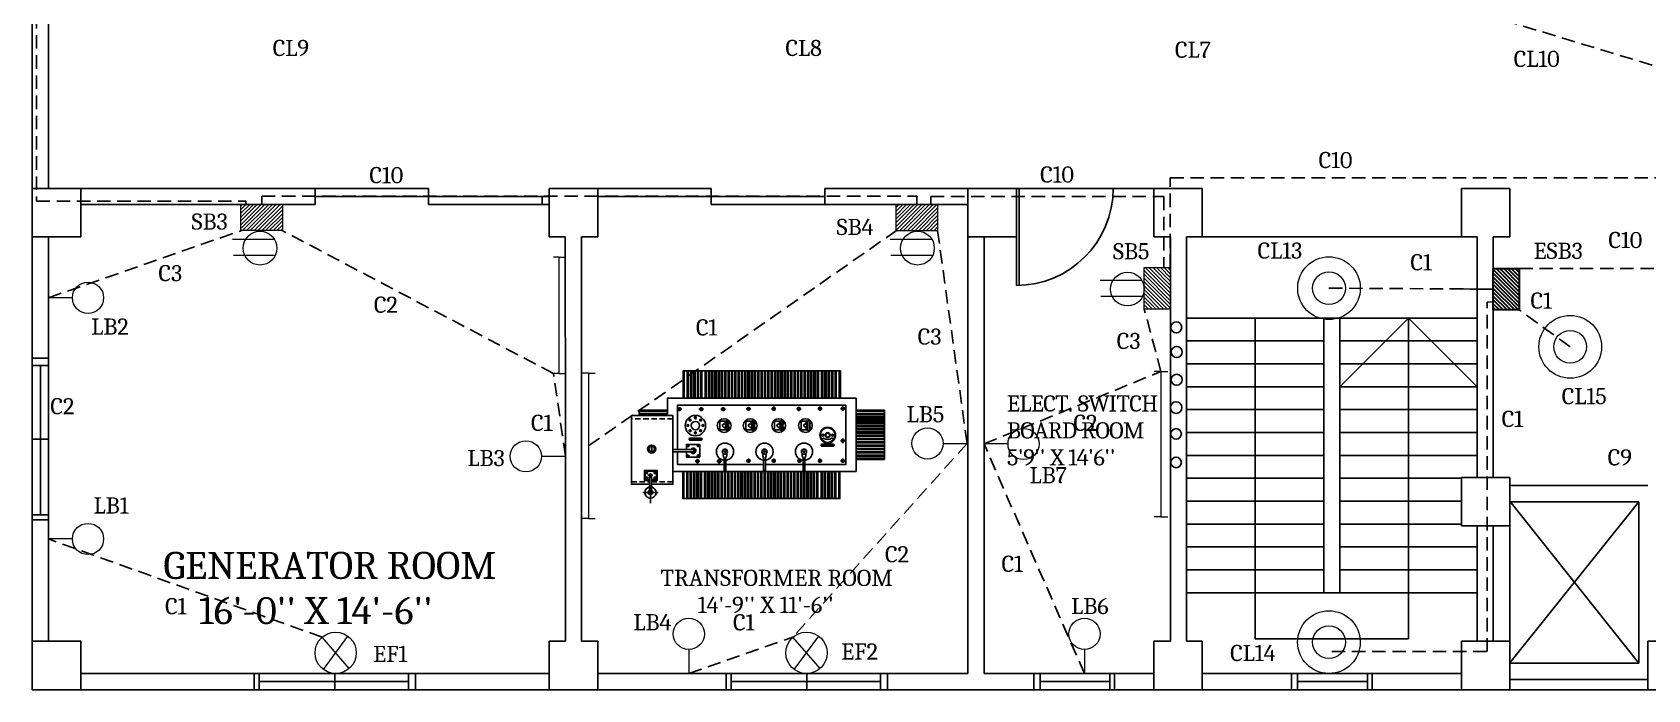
# Model space of a CAD drawing. Header units: inches. Extents: x -9560 to 22259, y -8480 to 5816.
# Drawn here: x 3056 to 3657, y 1207 to 1451 of the extents above; entities that cross this region are included whole.
import ezdxf

# ---------------------------------------------------------------- set-up
doc = ezdxf.new("R2010")
doc.units = ezdxf.units.IN
doc.header["$LTSCALE"] = 2
for name, pattern in [('CENTERX2', [101.6, 63.5, -12.7, 12.7, -12.7]), ('DASHEDX2', [1.5, 1, -0.5]), ('HIDDEN', [0.375, 0.25, -0.125])]:
    doc.linetypes.add(name, pattern=pattern)
for name, color, linetype in [('Aesthetic', 4, 'Continuous'), ('Door', 132, 'Continuous'), ('FloorPlan', 2, 'Continuous'), ('Sliding Door', 6, 'Continuous'), ('Text', 1, 'Continuous'), ('Window', 90, 'Continuous')]:
    doc.layers.add(name, color=color, linetype=linetype)
for name, color, linetype, lineweight in [('Conduit', 102, 'HIDDEN', 30), ('Emergency', 20, 'HIDDEN', 30), ('Emergency Lines', 30, 'HIDDEN', 0), ('FF', 160, 'Continuous', 0), ('SBD', 2, 'Continuous', 0)]:
    doc.layers.add(name, color=color, linetype=linetype, lineweight=lineweight)
doc.styles.get("Standard").update_dxf_attribs({"font": 'Cambria Math.ttf', "height": 10})

# ---------------------------------------------------------------- blocks, each defined once
blk = doc.blocks.new('lintel_light')
blk.add_line((26.7, 0), (0, 0))
blk.add_circle((44.1, 0), 17.4)
blk = doc.blocks.new('hatch1')
h = blk.add_hatch()
h.set_pattern_fill('ANSI31', color=256, scale=20, style=0)
h.set_pattern_definition([(45, (-48.1155, 69.177), (-1.767767, 1.767767), [])])
h.paths.add_polyline_path([(38.5, 0), (38.5, 24.2), (0, 24.2), (0, 0)])
blk.add_lwpolyline([(0, 24.2), (38.5, 24.2), (38.5, 0), (0, 0)], close=True)
blk = doc.blocks.new('tube_light')
at = {"layer": 'FF'}
for p, q in [((0, 3), (0, 6)), ((0, 3), (64.25, 3)), ((0, 3), (0, 0)), ((64.25, 3), (64.25, 6)), ((64.25, 3), (64.25, 0))]:
    blk.add_line(p, q, dxfattribs=at)
blk = doc.blocks.new('ceiling_light')
at = {"layer": 'FF'}
for radius in [15.52, 8.12]:
    blk.add_circle((0, 8.12), radius, dxfattribs=at)
blk = doc.blocks.new('exhaust')
for p, q in [((0, 0), (25.4, 34.3)), ((26.7, 1), (-1.3, 33.3))]:
    blk.add_line(p, q)
blk.add_circle((12.7, 17.1), 21.3)
blk = doc.blocks.new('switchboardsocket')
for p, q in [((-43.9, 16.7), (-0.8, 16.7)), ((-43.2, 0), (0, 0))]:
    blk.add_line(p, q)
blk.add_circle((-28.3, 9), 17.4)

msp = doc.modelspace()

# ---------------------------------------------------------------- linework, layer by layer
at = {"layer": 'Aesthetic'}
for p, q in [((3298.6, 1325.7), (3298.6, 1315.58)), ((3299.74, 1325.7), (3299.74, 1315.58)), ((3300.15, 1325.7), (3300.15, 1315.58)), ((3301, 1325.7), (3301, 1315.58)), ((3301.41, 1325.7), (3301.41, 1315.58)), ((3302.25, 1325.7), (3302.25, 1315.58)), ((3302.66, 1325.7), (3302.66, 1315.58)), ((3303.51, 1325.7), (3303.51, 1315.58)), ((3303.92, 1325.7), (3303.92, 1315.58)), ((3304.74, 1325.7), (3304.74, 1315.58)), ((3305.14, 1325.7), (3305.14, 1315.58)), ((3306.37, 1325.7), (3306.37, 1315.58)), ((3306.78, 1325.7), (3306.78, 1315.58)), ((3307.6, 1325.7), (3307.6, 1315.58)), ((3308.01, 1325.7), (3308.01, 1315.58)), ((3308.82, 1325.7), (3308.82, 1315.58)), ((3309.23, 1325.7), (3309.23, 1315.58)), ((3310.05, 1325.7), (3310.05, 1315.58)), ((3310.46, 1325.7), (3310.46, 1315.58)), ((3311.28, 1325.7), (3311.28, 1315.58)), ((3311.68, 1325.7), (3311.68, 1315.58)), ((3312.5, 1325.7), (3312.5, 1315.58)), ((3312.91, 1325.7), (3312.91, 1315.58)), ((3313.73, 1325.7), (3313.73, 1315.58)), ((3314.14, 1325.7), (3314.14, 1315.58)), ((3314.96, 1325.7), (3314.96, 1315.58)), ((3315.36, 1325.7), (3315.36, 1315.58)), ((3316.18, 1325.7), (3316.18, 1315.58)), ((3316.59, 1325.7), (3316.59, 1315.58)), ((3317.41, 1325.7), (3317.41, 1315.58)), ((3317.82, 1325.7), (3317.82, 1315.58)), ((3318.63, 1325.7), (3318.63, 1315.58)), ((3319.04, 1325.7), (3319.04, 1315.58)), ((3319.86, 1325.7), (3319.86, 1315.58)), ((3320.27, 1325.7), (3320.27, 1315.58)), ((3321.09, 1325.7), (3321.09, 1315.58)), ((3321.5, 1325.7), (3321.5, 1315.58)), ((3322.31, 1325.7), (3322.31, 1315.58)), ((3322.72, 1325.7), (3322.72, 1315.58)), ((3323.54, 1325.7), (3323.54, 1315.58)), ((3323.95, 1325.7), (3323.95, 1315.58)), ((3324.77, 1325.7), (3324.77, 1315.58)), ((3325.17, 1325.7), (3325.17, 1315.58)), ((3325.99, 1325.7), (3325.99, 1315.58)), ((3326.4, 1325.7), (3326.4, 1315.58)), ((3327.22, 1325.7), (3327.22, 1315.58)), ((3327.63, 1325.7), (3327.63, 1315.58)), ((3328.44, 1325.7), (3328.44, 1315.58)), ((3328.85, 1325.7), (3328.85, 1315.58)), ((3329.67, 1325.7), (3329.67, 1315.58)), ((3330.08, 1325.7), (3330.08, 1315.58)), ((3330.9, 1325.7), (3330.9, 1315.58)), ((3331.31, 1325.7), (3331.31, 1315.58)), ((3332.12, 1325.7), (3332.12, 1315.58)), ((3332.53, 1325.7), (3332.53, 1315.58)), ((3333.35, 1325.7), (3333.35, 1315.58)), ((3333.76, 1325.7), (3333.76, 1315.58)), ((3334.58, 1325.7), (3334.58, 1315.58)), ((3334.99, 1325.7), (3334.99, 1315.58)), ((3335.8, 1325.7), (3335.8, 1315.58)), ((3336.21, 1325.7), (3336.21, 1315.58)), ((3337.03, 1325.7), (3337.03, 1315.58)), ((3337.44, 1325.7), (3337.44, 1315.58)), ((3338.26, 1325.7), (3338.26, 1315.58)), ((3338.66, 1325.7), (3338.66, 1315.58)), ((3339.48, 1325.7), (3339.48, 1315.58)), ((3339.89, 1325.7), (3339.89, 1315.58)), ((3340.71, 1325.7), (3340.71, 1315.58)), ((3341.12, 1325.7), (3341.12, 1315.58)), ((3341.93, 1325.7), (3341.93, 1315.58)), ((3342.34, 1325.7), (3342.34, 1315.58)), ((3343.16, 1325.7), (3343.16, 1315.58)), ((3343.57, 1325.7), (3343.57, 1315.58)), ((3344.39, 1325.7), (3344.39, 1315.58)), ((3344.8, 1325.7), (3344.8, 1315.58)), ((3345.61, 1325.7), (3345.61, 1315.58)), ((3346.02, 1325.7), (3346.02, 1315.58)), ((3346.84, 1325.7), (3346.84, 1315.58)), ((3347.25, 1325.7), (3347.25, 1315.58)), ((3348.07, 1325.7), (3348.07, 1315.58)), ((3348.48, 1325.7), (3348.48, 1315.58)), ((3349.7, 1325.7), (3349.7, 1315.58)), ((3350.11, 1325.7), (3350.11, 1315.58)), ((3350.93, 1325.7), (3350.93, 1315.58)), ((3351.34, 1325.7), (3351.34, 1315.58)), ((3352.18, 1325.7), (3352.18, 1315.58)), ((3352.59, 1325.7), (3352.59, 1315.58)), ((3353.44, 1325.7), (3353.44, 1315.58)), ((3353.85, 1325.7), (3353.85, 1315.58)), ((3354.69, 1325.7), (3354.69, 1315.58)), ((3355.1, 1325.7), (3355.1, 1315.58)), ((3356.24, 1325.7), (3356.24, 1315.58)), ((3281.84, 1310.72), (3292.37, 1310.72)), ((3281.84, 1309.91), (3292.37, 1309.91)), ((3281.84, 1309.5), (3292.37, 1309.5)), ((3362.48, 1310.72), (3373, 1310.72)), ((3362.48, 1309.91), (3373, 1309.91)), ((3362.48, 1309.5), (3373, 1309.5)), ((3362.48, 1308.83), (3373, 1308.83)), ((3362.48, 1308.42), (3373, 1308.42)), ((3362.48, 1307.85), (3373, 1307.85)), ((3362.48, 1307.44), (3373, 1307.44)), ((3362.48, 1306.74), (3373, 1306.74)), ((3362.48, 1306.33), (3373, 1306.33)), ((3362.48, 1305.51), (3373, 1305.51)), ((3362.48, 1305.1), (3373, 1305.1)), ((3362.48, 1304.29), (3373, 1304.29)), ((3362.48, 1303.88), (3373, 1303.88)), ((3362.48, 1303.06), (3373, 1303.06)), ((3286.42, 1297.71), (3286.42, 1295.7)), ((3286.58, 1297.71), (3286.58, 1295.7)), ((3300.69, 1300.52), (3305.02, 1300.52)), ((3305.02, 1300.2), (3300.69, 1300.2)), ((3349.73, 1298.27), (3354.06, 1298.27)), ((3354.06, 1297.95), (3349.73, 1297.95)), ((3353.54, 1300.82), (3354.23, 1300.37)), ((3362.48, 1302.65), (3373, 1302.65)), ((3362.48, 1301.83), (3373, 1301.83)), ((3362.48, 1301.42), (3373, 1301.42)), ((3362.48, 1300.61), (3373, 1300.61)), ((3362.48, 1300.2), (3373, 1300.2)), ((3362.48, 1299.38), (3373, 1299.38)), ((3362.48, 1298.97), (3373, 1298.97)), ((3362.48, 1298.15), (3373, 1298.15)), ((3362.48, 1297.75), (3373, 1297.75)), ((3362.48, 1296.93), (3373, 1296.93)), ((3294.41, 1296.47), (3302.12, 1296.47)), ((3314.08, 1290.95), (3328.19, 1290.95)), ((3340.46, 1290.95), (3342.82, 1290.95)), ((3362.48, 1296.52), (3373, 1296.52)), ((3362.48, 1295.7), (3373, 1295.7)), ((3362.48, 1295.29), (3373, 1295.29)), ((3362.48, 1294.47), (3373, 1294.47)), ((3362.48, 1294.07), (3373, 1294.07)), ((3362.48, 1293.25), (3373, 1293.25)), ((3298.46, 1288.39), (3298.46, 1278.28)), ((3299.6, 1288.39), (3299.6, 1278.28)), ((3300.01, 1288.39), (3300.01, 1278.28)), ((3300.85, 1288.39), (3300.85, 1278.28)), ((3301.26, 1288.39), (3301.26, 1278.28)), ((3302.11, 1288.39), (3302.11, 1278.28)), ((3302.52, 1288.39), (3302.52, 1278.28)), ((3303.36, 1288.39), (3303.36, 1278.28)), ((3303.77, 1288.39), (3303.77, 1278.28)), ((3304.59, 1288.39), (3304.59, 1278.28)), ((3305, 1288.39), (3305, 1278.28)), ((3306.22, 1288.39), (3306.22, 1278.28)), ((3306.63, 1288.39), (3306.63, 1278.28)), ((3307.45, 1288.39), (3307.45, 1278.28)), ((3307.86, 1288.39), (3307.86, 1278.28)), ((3308.68, 1288.39), (3308.68, 1278.28)), ((3309.09, 1288.39), (3309.09, 1278.28)), ((3309.9, 1288.39), (3309.9, 1278.28)), ((3310.31, 1288.39), (3310.31, 1278.28)), ((3311.13, 1288.39), (3311.13, 1278.28)), ((3311.54, 1288.39), (3311.54, 1278.28)), ((3312.36, 1288.39), (3312.36, 1278.28)), ((3312.76, 1288.39), (3312.76, 1278.28)), ((3313.58, 1288.39), (3313.58, 1278.28)), ((3313.99, 1288.39), (3313.99, 1278.28)), ((3314.81, 1288.39), (3314.81, 1278.28)), ((3315.22, 1288.39), (3315.22, 1278.28)), ((3316.03, 1288.39), (3316.03, 1278.28)), ((3316.44, 1288.39), (3316.44, 1278.28)), ((3317.26, 1288.39), (3317.26, 1278.28)), ((3317.67, 1288.39), (3317.67, 1278.28)), ((3318.49, 1288.39), (3318.49, 1278.28)), ((3318.9, 1288.39), (3318.9, 1278.28)), ((3319.71, 1288.39), (3319.71, 1278.28)), ((3320.12, 1288.39), (3320.12, 1278.28)), ((3320.94, 1288.39), (3320.94, 1278.28)), ((3321.35, 1288.39), (3321.35, 1278.28)), ((3322.17, 1288.39), (3322.17, 1278.28)), ((3322.58, 1288.39), (3322.58, 1278.28)), ((3323.39, 1288.39), (3323.39, 1278.28)), ((3323.8, 1288.39), (3323.8, 1278.28)), ((3324.62, 1288.39), (3324.62, 1278.28)), ((3325.03, 1288.39), (3325.03, 1278.28)), ((3325.85, 1288.39), (3325.85, 1278.28)), ((3326.25, 1288.39), (3326.25, 1278.28)), ((3327.07, 1288.39), (3327.07, 1278.28)), ((3327.48, 1288.39), (3327.48, 1278.28)), ((3328.3, 1288.39), (3328.3, 1278.28)), ((3328.71, 1288.39), (3328.71, 1278.28)), ((3329.52, 1288.39), (3329.52, 1278.28)), ((3329.93, 1288.39), (3329.93, 1278.28)), ((3330.75, 1288.39), (3330.75, 1278.28)), ((3331.16, 1288.39), (3331.16, 1278.28)), ((3331.98, 1288.39), (3331.98, 1278.28)), ((3332.39, 1288.39), (3332.39, 1278.28)), ((3333.2, 1288.39), (3333.2, 1278.28)), ((3333.61, 1288.39), (3333.61, 1278.28)), ((3334.43, 1288.39), (3334.43, 1278.28)), ((3334.84, 1288.39), (3334.84, 1278.28)), ((3335.66, 1288.39), (3335.66, 1278.28)), ((3336.07, 1288.39), (3336.07, 1278.28)), ((3336.88, 1288.39), (3336.88, 1278.28)), ((3337.29, 1288.39), (3337.29, 1278.28)), ((3338.11, 1288.39), (3338.11, 1278.28)), ((3338.52, 1288.39), (3338.52, 1278.28)), ((3339.34, 1288.39), (3339.34, 1278.28)), ((3339.74, 1288.39), (3339.74, 1278.28)), ((3340.56, 1288.39), (3340.56, 1278.28)), ((3340.97, 1288.39), (3340.97, 1278.28)), ((3341.79, 1288.39), (3341.79, 1278.28)), ((3342.2, 1288.39), (3342.2, 1278.28)), ((3343.01, 1288.39), (3343.01, 1278.28)), ((3343.42, 1288.39), (3343.42, 1278.28)), ((3344.24, 1288.39), (3344.24, 1278.28)), ((3344.65, 1288.39), (3344.65, 1278.28)), ((3345.47, 1288.39), (3345.47, 1278.28)), ((3345.88, 1288.39), (3345.88, 1278.28)), ((3346.69, 1288.39), (3346.69, 1278.28)), ((3347.1, 1288.39), (3347.1, 1278.28)), ((3347.92, 1288.39), (3347.92, 1278.28)), ((3348.33, 1288.39), (3348.33, 1278.28)), ((3349.56, 1288.39), (3349.56, 1278.28)), ((3349.96, 1288.39), (3349.96, 1278.28)), ((3350.78, 1288.39), (3350.78, 1278.28)), ((3351.19, 1288.39), (3351.19, 1278.28)), ((3352.04, 1288.39), (3352.04, 1278.28)), ((3352.45, 1288.39), (3352.45, 1278.28)), ((3353.29, 1288.39), (3353.29, 1278.28)), ((3353.7, 1288.39), (3353.7, 1278.28)), ((3354.55, 1288.39), (3354.55, 1278.28)), ((3354.96, 1288.39), (3354.96, 1278.28)), ((3356.1, 1288.39), (3356.1, 1278.28))]:
    msp.add_line(p, q, dxfattribs=at)
at = {"layer": 'Aesthetic', "linetype": 'CENTERX2'}
for p, q in [((3295.98, 1311.47), (3297.69, 1311.47)), ((3296.83, 1312.31), (3296.83, 1310.72)), ((3304.11, 1311.47), (3305.82, 1311.47)), ((3304.96, 1312.26), (3304.96, 1310.72)), ((3312.21, 1311.47), (3313.91, 1311.47)), ((3313.06, 1312.26), (3313.06, 1310.72)), ((3321.63, 1311.57), (3323.34, 1311.57)), ((3322.49, 1312.31), (3322.49, 1310.89)), ((3331.01, 1311.57), (3332.72, 1311.57)), ((3331.87, 1312.51), (3331.87, 1310.89)), ((3340.4, 1311.57), (3342.1, 1311.57)), ((3341.25, 1312.38), (3341.25, 1310.81)), ((3349.95, 1311.65), (3348.25, 1311.65)), ((3349.1, 1312.51), (3349.1, 1310.84)), ((3358.42, 1311.65), (3356.72, 1311.65)), ((3357.57, 1312.51), (3357.57, 1310.84)), ((3299.45, 1305.46), (3300.52, 1305.46)), ((3299.99, 1305.98), (3299.99, 1304.95)), ((3300.27, 1307.43), (3301.33, 1307.43)), ((3300.27, 1303.49), (3301.33, 1303.49)), ((3300.81, 1307.94), (3300.81, 1306.92)), ((3300.81, 1304.01), (3300.81, 1302.98)), ((3302.23, 1308.25), (3303.3, 1308.25)), ((3302.78, 1308.76), (3302.78, 1307.73)), ((3302.78, 1303.19), (3302.78, 1302.17)), ((3304.2, 1307.43), (3305.27, 1307.43)), ((3304.2, 1303.49), (3305.27, 1303.49)), ((3304.74, 1307.94), (3304.74, 1306.92)), ((3304.74, 1304.01), (3304.74, 1302.98)), ((3305.02, 1305.46), (3306.08, 1305.46)), ((3305.56, 1305.98), (3305.56, 1304.95)), ((3299.49, 1297.9), (3300.56, 1297.9)), ((3300.03, 1298.41), (3300.03, 1297.38)), ((3302.23, 1302.68), (3303.3, 1302.68)), ((3304.34, 1297.9), (3303.27, 1297.9)), ((3303.79, 1298.41), (3303.79, 1297.38)), ((3350.69, 1301.83), (3349.63, 1301.83)), ((3350.15, 1302.34), (3350.15, 1301.31)), ((3354.34, 1301.83), (3353.28, 1301.83)), ((3353.8, 1302.34), (3353.8, 1301.31)), ((3358.42, 1299.76), (3356.72, 1299.76)), ((3357.55, 1300.58), (3357.55, 1298.94)), ((3299.49, 1294.2), (3300.56, 1294.2)), ((3302.68, 1292.2), (3304.38, 1292.2)), ((3304.34, 1294.2), (3303.27, 1294.2)), ((3303.54, 1291.38), (3303.54, 1293.02)), ((3310.77, 1292.2), (3312.48, 1292.2)), ((3311.64, 1291.38), (3311.64, 1293.02)), ((3321.63, 1292.41), (3323.34, 1292.41)), ((3322.5, 1291.58), (3322.5, 1293.23)), ((3331.01, 1292.41), (3332.72, 1292.41)), ((3331.88, 1291.58), (3331.88, 1293.23)), ((3340.64, 1292.41), (3342.34, 1292.41)), ((3341.5, 1291.58), (3341.5, 1293.23)), ((3349.95, 1292.37), (3348.25, 1292.37)), ((3349.08, 1291.55), (3349.08, 1293.2)), ((3358.42, 1292.37), (3356.72, 1292.37)), ((3357.55, 1291.55), (3357.55, 1293.2)), ((3284.13, 1287.86), (3285.2, 1287.86)), ((3284.13, 1285.95), (3285.2, 1285.95)), ((3284.67, 1288.38), (3284.67, 1287.35)), ((3284.67, 1285.44), (3284.67, 1286.47)), ((3285.1, 1286.95), (3286.99, 1286.95)), ((3286.07, 1287.7), (3286.07, 1286)), ((3288.29, 1287.86), (3287.22, 1287.86)), ((3288.29, 1285.95), (3287.22, 1285.95)), ((3287.75, 1288.38), (3287.75, 1287.35)), ((3287.75, 1285.44), (3287.75, 1286.47)), ((3283.21, 1280.56), (3288.93, 1280.56)), ((3286.06, 1283.17), (3286.06, 1276.54))]:
    msp.add_line(p, q, dxfattribs=at)
at = {"layer": 'Aesthetic', "linetype": 'DASHEDX2'}
for p, q in [((3294.41, 1307.87), (3278.97, 1307.87)), ((3278.97, 1284.56), (3285.68, 1284.56)), ((3286.45, 1284.56), (3294.41, 1284.56))]:
    msp.add_line(p, q, dxfattribs=at)
at = {"layer": 'Aesthetic'}
for points in [[(3356.65, 1315.58), (3356.65, 1325.7), (3298.19, 1325.7), (3298.19, 1315.58)], [(3294.41, 1288.39), (3362.48, 1288.39), (3362.48, 1315.58), (3292.37, 1315.58), (3292.37, 1309.03)], [(3286.45, 1283.6), (3294.41, 1283.6), (3294.41, 1309.15), (3278.97, 1309.15), (3278.97, 1283.6), (3285.68, 1283.6)], [(3281.84, 1309.15), (3281.84, 1311.13), (3292.37, 1311.13)], [(3343.46, 1290.95), (3358.69, 1290.95), (3358.69, 1313.02), (3296.15, 1313.02), (3296.15, 1296.47)], [(3362.48, 1292.84), (3373, 1292.84), (3373, 1311.13), (3362.48, 1311.13)], [(3314.42, 1307.02), (3311.86, 1307.02), (3311.86, 1303.83), (3314.42, 1303.83)], [(3314.42, 1306.06), (3313.78, 1306.06), (3313.78, 1307.02)], [(3313.78, 1303.83), (3313.78, 1304.79), (3314.42, 1304.79)], [(3315.06, 1307.02), (3315.38, 1307.02), (3315.38, 1306.06), (3315.06, 1306.06)], [(3315.06, 1303.83), (3315.38, 1303.83), (3315.38, 1304.79), (3315.06, 1304.79)], [(3324.09, 1307.02), (3321.54, 1307.02), (3321.54, 1303.83), (3324.09, 1303.83)], [(3324.09, 1306.06), (3323.46, 1306.06), (3323.46, 1307.02)], [(3323.46, 1303.83), (3323.46, 1304.79), (3324.09, 1304.79)], [(3324.73, 1307.02), (3325.05, 1307.02), (3325.05, 1306.06), (3324.73, 1306.06)], [(3324.73, 1303.83), (3325.05, 1303.83), (3325.05, 1304.79), (3324.73, 1304.79)], [(3334.69, 1307.02), (3332.14, 1307.02), (3332.14, 1303.83), (3334.69, 1303.83)], [(3334.69, 1306.06), (3334.05, 1306.06), (3334.05, 1307.02)], [(3334.05, 1303.83), (3334.05, 1304.79), (3334.69, 1304.79)], [(3335.33, 1307.02), (3335.65, 1307.02), (3335.65, 1306.06), (3335.33, 1306.06)], [(3335.33, 1303.83), (3335.65, 1303.83), (3335.65, 1304.79), (3335.33, 1304.79)], [(3344.62, 1307.02), (3342.06, 1307.02), (3342.06, 1303.83), (3344.62, 1303.83)], [(3344.62, 1306.06), (3343.98, 1306.06), (3343.98, 1307.02)], [(3343.98, 1303.83), (3343.98, 1304.79), (3344.62, 1304.79)], [(3345.26, 1307.02), (3345.58, 1307.02), (3345.58, 1306.06), (3345.26, 1306.06)], [(3345.26, 1303.83), (3345.58, 1303.83), (3345.58, 1304.79), (3345.26, 1304.79)], [(3299.46, 1296.47), (3299.46, 1298.4), (3304.37, 1298.4), (3304.37, 1293.7), (3299.46, 1293.7), (3299.46, 1295.71)], [(3296.15, 1295.71), (3296.15, 1290.95), (3313.44, 1290.95)], [(3314.4, 1295.01), (3314.4, 1294.12), (3314.08, 1293.49), (3314.08, 1288.7), (3313.44, 1288.7), (3313.44, 1293.49), (3313.12, 1294.12), (3313.12, 1295.01)], [(3327.81, 1295.01), (3327.81, 1294.12), (3328.13, 1293.49), (3328.13, 1288.7), (3328.77, 1288.7), (3328.77, 1293.49), (3329.09, 1294.12), (3329.09, 1295.01)], [(3328.7, 1290.95), (3340.44, 1290.95)], [(3342.5, 1295.01), (3342.5, 1294.12), (3342.82, 1293.49), (3342.82, 1288.7), (3343.46, 1288.7), (3343.46, 1293.49), (3343.78, 1294.12), (3343.78, 1295.01)], [(3285.68, 1285.07), (3283.83, 1285.07), (3283.83, 1288.74), (3288.59, 1288.74), (3288.59, 1285.07), (3286.45, 1285.07)], [(3285.68, 1285.39), (3284.15, 1285.39), (3284.15, 1288.42), (3288.27, 1288.42), (3288.27, 1285.39), (3286.45, 1285.39)], [(3286.45, 1286.95), (3286.45, 1280.34), (3285.68, 1280.34), (3285.68, 1286.95)], [(3356.5, 1288.39), (3356.5, 1278.28), (3298.05, 1278.28), (3298.05, 1288.39)]]:
    msp.add_lwpolyline(points, dxfattribs=at)
for points in [[(3296.85, 1311.01), (3297.29, 1311.27), (3297.29, 1311.78), (3296.85, 1312.04), (3296.4, 1311.78), (3296.4, 1311.27)], [(3304.98, 1311.01), (3305.43, 1311.27), (3305.43, 1311.78), (3304.98, 1312.04), (3304.53, 1311.78), (3304.53, 1311.27)], [(3313.08, 1311.01), (3313.52, 1311.27), (3313.52, 1311.78), (3313.08, 1312.04), (3312.63, 1311.78), (3312.63, 1311.27)], [(3322.5, 1311.1), (3322.95, 1311.36), (3322.95, 1311.87), (3322.5, 1312.13), (3322.06, 1311.87), (3322.06, 1311.36)], [(3331.88, 1311.1), (3332.33, 1311.36), (3332.33, 1311.87), (3331.88, 1312.13), (3331.44, 1311.87), (3331.44, 1311.36)], [(3341.26, 1311.1), (3341.71, 1311.36), (3341.71, 1311.87), (3341.26, 1312.13), (3340.82, 1311.87), (3340.82, 1311.36)], [(3349.08, 1311.18), (3348.64, 1311.44), (3348.64, 1311.96), (3349.08, 1312.21), (3349.53, 1311.96), (3349.53, 1311.44)], [(3357.55, 1311.18), (3357.11, 1311.44), (3357.11, 1311.96), (3357.55, 1312.21), (3358, 1311.96), (3358, 1311.44)], [(3299.99, 1305.17), (3300.27, 1305.33), (3300.27, 1305.65), (3299.99, 1305.81), (3299.71, 1305.65), (3299.71, 1305.33)], [(3300.81, 1307.14), (3301.09, 1307.3), (3301.09, 1307.62), (3300.81, 1307.78), (3300.53, 1307.62), (3300.53, 1307.3)], [(3300.81, 1303.2), (3301.09, 1303.36), (3301.09, 1303.69), (3300.81, 1303.85), (3300.53, 1303.69), (3300.53, 1303.36)], [(3302.78, 1307.96), (3303.05, 1308.12), (3303.05, 1308.44), (3302.78, 1308.6), (3302.5, 1308.44), (3302.5, 1308.12)], [(3302.78, 1302.39), (3303.05, 1302.55), (3303.05, 1302.87), (3302.78, 1303.03), (3302.5, 1302.87), (3302.5, 1302.55)], [(3304.74, 1307.14), (3305.02, 1307.3), (3305.02, 1307.62), (3304.74, 1307.78), (3304.47, 1307.62), (3304.47, 1307.3)], [(3304.74, 1303.2), (3305.02, 1303.36), (3305.02, 1303.69), (3304.74, 1303.85), (3304.47, 1303.69), (3304.47, 1303.36)], [(3305.56, 1305.17), (3305.84, 1305.33), (3305.84, 1305.65), (3305.56, 1305.81), (3305.28, 1305.65), (3305.28, 1305.33)], [(3315.06, 1307.34), (3315.06, 1303.51), (3314.42, 1303.51), (3314.42, 1307.34)], [(3324.73, 1307.34), (3324.73, 1303.51), (3324.09, 1303.51), (3324.09, 1307.34)], [(3335.33, 1307.34), (3335.33, 1303.51), (3334.69, 1303.51), (3334.69, 1307.34)], [(3345.26, 1307.34), (3345.26, 1303.51), (3344.62, 1303.51), (3344.62, 1307.34)], [(3300.03, 1297.61), (3300.31, 1297.77), (3300.31, 1298.09), (3300.03, 1298.25), (3299.75, 1298.09), (3299.75, 1297.77)], [(3303.79, 1297.61), (3303.52, 1297.77), (3303.52, 1298.09), (3303.79, 1298.25), (3304.07, 1298.09), (3304.07, 1297.77)], [(3350.15, 1301.53), (3349.87, 1301.7), (3349.87, 1302.02), (3350.15, 1302.18), (3350.43, 1302.02), (3350.43, 1301.7)], [(3353.8, 1301.53), (3353.52, 1301.7), (3353.52, 1302.02), (3353.8, 1302.18), (3354.08, 1302.02), (3354.08, 1301.7)], [(3357.55, 1299.3), (3357.11, 1299.55), (3357.11, 1300.07), (3357.55, 1300.33), (3358, 1300.07), (3358, 1299.55)], [(3300.03, 1294.49), (3300.31, 1294.33), (3300.31, 1294.01), (3300.03, 1293.85), (3299.75, 1294.01), (3299.75, 1294.33)], [(3303.54, 1292.66), (3303.99, 1292.41), (3303.99, 1291.89), (3303.54, 1291.63), (3303.1, 1291.89), (3303.1, 1292.41)], [(3303.79, 1294.49), (3303.52, 1294.33), (3303.52, 1294.01), (3303.79, 1293.85), (3304.07, 1294.01), (3304.07, 1294.33)], [(3311.64, 1292.66), (3312.09, 1292.41), (3312.09, 1291.89), (3311.64, 1291.63), (3311.2, 1291.89), (3311.2, 1292.41)], [(3322.5, 1292.87), (3322.95, 1292.61), (3322.95, 1292.1), (3322.5, 1291.84), (3322.06, 1292.1), (3322.06, 1292.61)], [(3331.88, 1292.87), (3332.33, 1292.61), (3332.33, 1292.1), (3331.88, 1291.84), (3331.44, 1292.1), (3331.44, 1292.61)], [(3341.5, 1292.87), (3341.95, 1292.61), (3341.95, 1292.1), (3341.5, 1291.84), (3341.06, 1292.1), (3341.06, 1292.61)], [(3349.08, 1292.84), (3348.64, 1292.58), (3348.64, 1292.07), (3349.08, 1291.81), (3349.53, 1292.07), (3349.53, 1292.58)], [(3357.55, 1292.84), (3357.11, 1292.58), (3357.11, 1292.07), (3357.55, 1291.81), (3358, 1292.07), (3358, 1292.58)], [(3284.67, 1287.57), (3284.95, 1287.73), (3284.95, 1288.06), (3284.67, 1288.22), (3284.4, 1288.06), (3284.4, 1287.73)], [(3284.67, 1286.24), (3284.95, 1286.08), (3284.95, 1285.76), (3284.67, 1285.6), (3284.4, 1285.76), (3284.4, 1286.08)], [(3287.75, 1287.57), (3287.47, 1287.73), (3287.47, 1288.06), (3287.75, 1288.22), (3288.02, 1288.06), (3288.02, 1287.73)], [(3287.75, 1286.24), (3287.47, 1286.08), (3287.47, 1285.76), (3287.75, 1285.6), (3288.02, 1285.76), (3288.02, 1286.08)]]:
    msp.add_lwpolyline(points, close=True, dxfattribs=at)
for points in [[(3305.02, 1300), (3300.69, 1300, -0.686948), (3300.69, 1300.71), (3305.02, 1300.71, -0.686948)], [(3354.06, 1297.76, 0.686948), (3354.06, 1298.46), (3349.73, 1298.46, 0.686948), (3349.73, 1297.76)]]:
    msp.add_lwpolyline(points, format="xyb", close=True, dxfattribs=at)
for points in [[(3353.54, 1300.82, -0.399758), (3350.45, 1300.78), (3349.75, 1300.27)], [(3302.11, 1296.47, -0.438888), (3302.12, 1295.71), (3294.41, 1295.71)]]:
    msp.add_lwpolyline(points, format="xyb", dxfattribs=at)
for centre, radius in [((3296.85, 1311.52), 0.514), ((3296.85, 1311.52), 0.339), ((3302.79, 1305.39), 3.8), ((3304.98, 1311.52), 0.514), ((3304.98, 1311.52), 0.339), ((3313.08, 1311.52), 0.514), ((3313.08, 1311.52), 0.339), ((3322.5, 1311.62), 0.514), ((3322.5, 1311.62), 0.339), ((3331.88, 1311.62), 0.514), ((3331.88, 1311.62), 0.339), ((3341.26, 1311.62), 0.514), ((3341.26, 1311.62), 0.339), ((3349.08, 1311.7), 0.514), ((3349.08, 1311.7), 0.339), ((3357.55, 1311.7), 0.514), ((3357.55, 1311.7), 0.339), ((3299.99, 1305.49), 0.321), ((3299.99, 1305.49), 0.212), ((3300.81, 1307.46), 0.321), ((3300.81, 1303.53), 0.321), ((3300.81, 1307.46), 0.212), ((3300.81, 1303.53), 0.212), ((3302.79, 1305.39), 1.57), ((3302.78, 1308.28), 0.321), ((3302.78, 1302.71), 0.321), ((3302.78, 1308.28), 0.212), ((3302.78, 1302.71), 0.212), ((3304.74, 1307.46), 0.321), ((3304.74, 1303.53), 0.321), ((3304.74, 1307.46), 0.212), ((3304.74, 1303.53), 0.212), ((3305.56, 1305.49), 0.321), ((3305.56, 1305.49), 0.212), ((3313.46, 1305.42), 2.55), ((3313.46, 1305.42), 0.639), ((3323.14, 1305.42), 2.55), ((3323.14, 1305.42), 0.639), ((3333.73, 1305.42), 2.55), ((3333.73, 1305.42), 0.639), ((3343.66, 1305.42), 2.55), ((3343.66, 1305.42), 0.639), ((3351.95, 1301.86), 2.91), ((3351.95, 1301.86), 2.72), ((3286.52, 1296.7), 1.49), ((3286.52, 1296.7), 1.01), ((3300.03, 1297.93), 0.321), ((3300.03, 1297.93), 0.212), ((3303.79, 1297.93), 0.321), ((3303.79, 1297.93), 0.212), ((3313.76, 1295.72), 3.19), ((3328.45, 1295.72), 3.19), ((3343.14, 1295.72), 3.19), ((3350.15, 1301.86), 0.321), ((3350.15, 1301.86), 0.212), ((3351.95, 1301.86), 0.923), ((3351.95, 1301.86), 0.731), ((3353.8, 1301.86), 0.321), ((3353.8, 1301.86), 0.212), ((3357.55, 1299.81), 0.514), ((3357.55, 1299.81), 0.339), ((3300.03, 1294.17), 0.321), ((3300.03, 1294.17), 0.212), ((3303.54, 1292.15), 0.514), ((3303.54, 1292.15), 0.339), ((3303.79, 1294.17), 0.321), ((3303.79, 1294.17), 0.212), ((3311.64, 1292.15), 0.514), ((3311.64, 1292.15), 0.339), ((3313.76, 1295.72), 0.958), ((3313.76, 1295.72), 0.319), ((3322.5, 1292.36), 0.514), ((3322.5, 1292.36), 0.339), ((3328.45, 1295.72), 0.958), ((3328.45, 1295.72), 0.319), ((3331.88, 1292.36), 0.514), ((3331.88, 1292.36), 0.339), ((3341.5, 1292.36), 0.514), ((3341.5, 1292.36), 0.339), ((3343.14, 1295.72), 0.958), ((3343.14, 1295.72), 0.319), ((3349.08, 1292.32), 0.514), ((3349.08, 1292.32), 0.339), ((3357.55, 1292.32), 0.514), ((3357.55, 1292.32), 0.339), ((3284.67, 1287.89), 0.321), ((3284.67, 1285.92), 0.321), ((3284.67, 1287.89), 0.212), ((3284.67, 1285.92), 0.212), ((3286.07, 1286.95), 0.375), ((3287.75, 1287.89), 0.321), ((3287.75, 1285.92), 0.321), ((3287.75, 1287.89), 0.212), ((3287.75, 1285.92), 0.212)]:
    msp.add_circle(centre, radius, dxfattribs=at)
for centre, radius, start, end in [((3300.82, 1300.36), 0.185, 111.02594, 248.97406), ((3301.96, 1296.04), 0.988, 199.85161, 153.99985), ((3304.88, 1300.36), 0.185, 291.02594, 68.97406), ((3349.87, 1298.11), 0.185, 111.02594, 248.97406), ((3353.93, 1298.11), 0.185, 291.02594, 68.97406), ((3301.96, 1296.04), 0.669, 210.1125, 139.63549), ((3286.06, 1280.56), 2.09, 100.4908, 79.52771), ((3286.06, 1280.56), 0.815, 117.8642, 62.18862)]:
    msp.add_arc(centre, radius, start, end, dxfattribs=at)
at = {"layer": 'Conduit', "lineweight": 25, "ltscale": 10}
for p, q in [((3057.89, 1630.44), (3057.89, 1388.73)), ((3479.29, 1364.08), (3479.29, 1397.38)), ((3479.29, 1397.38), (3692.64, 1397.38)), ((3057.89, 1388.73), (3135.73, 1388.73)), ((3135.73, 1388.73), (3135.76, 1387.48)), ((3141.58, 1387.48), (3141.58, 1390.66)), ((3141.58, 1390.66), (3385.1, 1390.66)), ((3329.19, 1387.49), (3329.18, 1387.49)), ((3385.1, 1390.66), (3385.1, 1387.48)), ((3390.25, 1387.48), (3390.25, 1390.47)), ((3390.25, 1390.47), (3476.84, 1390.47)), ((3476.84, 1390.47), (3476.84, 1375.48)), ((3062.32, 1352.89), (3133.89, 1377.78)), ((3250.06, 1324.74), (3149.28, 1377.78)), ((3262.99, 1297.83), (3377.4, 1377.78)), ((3403.75, 1298.77), (3392.79, 1377.78)), ((3476.84, 1375.48), (3476.84, 1364.08)), ((3476.84, 1359.92), (3476.84, 1359.82)), ((3062.32, 1263.29), (3062.32, 1352.89)), ((3599.32, 1356.07), (3583.06, 1356.17)), ((3475.79, 1325.5), (3469.6, 1348.7)), ((3410.07, 1344.49), (3410.07, 1344.49)), ((3254.47, 1294), (3250.06, 1324.74)), ((3410.07, 1298.58), (3475.79, 1325.5)), ((3403.75, 1298.77), (3339.03, 1226.82)), ((3447.39, 1213.33), (3410.07, 1298.58)), ((3164.04, 1226.82), (3062.32, 1263.29)), ((3300.3, 1213.33), (3339.03, 1226.82))]:
    msp.add_line(p, q, dxfattribs=at)
at = {"layer": 'Door'}
for p, q in [((3404.07, 1393.48), (3402.37, 1393.48)), ((3422.07, 1393.48), (3422.07, 1357.48)), ((3423.07, 1393.48), (3423.07, 1357.49))]:
    msp.add_line(p, q, dxfattribs=at)
msp.add_arc((3422.07, 1393.48), 36, 270, 0, dxfattribs=at)
at = {"layer": 'Emergency Lines', "lineweight": 25, "ltscale": 10}
for p, q in [((3072.01, 1616.43), (3766.48, 1406.62)), ((3609.01, 1363.77), (3659.03, 1363.77)), ((3538.27, 1356.44), (3599.32, 1356.07)), ((3597.04, 1351.25), (3599.32, 1351.41)), ((3597.04, 1221.49), (3597.04, 1351.25)), ((3627.93, 1334.66), (3609.01, 1348.38)), ((3539.32, 1221.49), (3597.04, 1221.49))]:
    msp.add_line(p, q, dxfattribs=at)
at = {"layer": 'FloorPlan'}
for p, q in [((3056.32, 1723.33), (3056.32, 1207.33)), ((3062.32, 1393.48), (3062.32, 1537.56)), ((3074.32, 1393.48), (3056.32, 1393.48)), ((3056.32, 1393.48), (3056.32, 1375.48)), ((3074.32, 1393.48), (3203.62, 1393.48)), ((3074.32, 1393.48), (3074.32, 1387.48)), ((3161.39, 1393.48), (3161.39, 1387.48)), ((3266.47, 1393.48), (3248.47, 1393.48)), ((3248.47, 1393.48), (3248.47, 1375.48)), ((3266.47, 1375.48), (3266.47, 1393.48)), ((3350.92, 1393.48), (3404.07, 1393.48)), ((3404.07, 1393.48), (3368.07, 1393.48)), ((3422.07, 1393.48), (3404.07, 1393.48)), ((3404.07, 1393.48), (3404.07, 1375.48)), ((3422.07, 1375.48), (3422.07, 1393.48)), ((3422.07, 1393.48), (3473.11, 1393.48)), ((3458.07, 1393.48), (3422.07, 1393.48)), ((3491.11, 1393.48), (3473.11, 1393.48)), ((3473.11, 1393.48), (3473.11, 1375.48)), ((3491.11, 1375.48), (3491.11, 1393.48)), ((3605.49, 1393.48), (3587.49, 1393.48)), ((3587.49, 1393.48), (3587.49, 1375.48)), ((3605.49, 1375.48), (3605.49, 1393.48)), ((3074.32, 1375.48), (3074.32, 1387.48)), ((3074.32, 1387.48), (3161.39, 1387.48)), ((3350.92, 1387.48), (3368.57, 1387.48)), ((3056.32, 1375.48), (3074.32, 1375.48)), ((3062.32, 1225.33), (3062.32, 1375.48)), ((3248.47, 1375.48), (3254.43, 1375.48)), ((3254.43, 1375.48), (3254.43, 1339.48)), ((3254.43, 1375.48), (3254.43, 1373.77)), ((3260.47, 1375.48), (3266.47, 1375.48)), ((3404.07, 1375.48), (3422.07, 1375.48)), ((3404.07, 1375.48), (3404.07, 1213.33)), ((3404.07, 1375.48), (3410.07, 1375.48)), ((3410.07, 1375.48), (3410.07, 1213.33)), ((3473.11, 1375.48), (3479.32, 1375.48)), ((3479.32, 1375.48), (3479.32, 1225.33)), ((3485.32, 1243.33), (3485.32, 1375.48)), ((3485.32, 1375.48), (3491.11, 1375.48)), ((3587.49, 1375.48), (3593.32, 1375.48)), ((3593.32, 1345.33), (3593.32, 1375.48)), ((3599.32, 1345.33), (3599.32, 1375.48)), ((3599.32, 1375.48), (3605.49, 1375.48)), ((3485.32, 1345.33), (3536.32, 1345.33)), ((3510.82, 1345.33), (3510.82, 1243.33)), ((3536.32, 1345.33), (3536.32, 1243.33)), ((3536.32, 1345.33), (3542.32, 1345.33)), ((3542.32, 1345.33), (3542.32, 1243.33)), ((3593.32, 1345.33), (3542.32, 1345.33)), ((3567.82, 1345.33), (3542.32, 1319.83)), ((3567.82, 1243.33), (3567.82, 1345.33)), ((3567.82, 1345.33), (3593.32, 1319.83)), ((3593.32, 1286.14), (3593.32, 1345.33)), ((3599.32, 1286.14), (3599.32, 1345.33)), ((3254.47, 1336.82), (3254.43, 1339.48)), ((3260.47, 1336.82), (3260.47, 1339.99)), ((3254.47, 1225.29), (3254.47, 1336.82)), ((3260.47, 1225.29), (3260.47, 1336.82)), ((3485.32, 1336.83), (3536.32, 1336.83)), ((3593.32, 1336.83), (3542.32, 1336.83)), ((3059.71, 1327.78), (3056.32, 1327.78)), ((3059.71, 1327.78), (3062.32, 1327.78)), ((3485.32, 1328.33), (3536.32, 1328.33)), ((3593.32, 1328.33), (3542.32, 1328.33)), ((3404.07, 1267.33), (3404.06, 1315.33)), ((3485.32, 1319.83), (3536.32, 1319.83)), ((3593.32, 1319.83), (3542.32, 1319.83)), ((3404.07, 1309.4), (3404.07, 1279.4)), ((3410.07, 1279.4), (3410.07, 1309.4)), ((3485.32, 1311.33), (3536.32, 1311.33)), ((3593.32, 1311.33), (3542.32, 1311.33)), ((3485.32, 1302.83), (3536.32, 1302.83)), ((3593.32, 1302.83), (3542.32, 1302.83)), ((3485.32, 1294.33), (3536.32, 1294.33)), ((3593.32, 1294.33), (3542.32, 1294.33)), ((3485.32, 1285.83), (3536.32, 1285.83)), ((3587.49, 1285.83), (3542.32, 1285.83)), ((3587.49, 1268.14), (3587.49, 1286.14)), ((3587.49, 1286.14), (3605.49, 1286.14)), ((3605.49, 1286.14), (3605.49, 1268.14)), ((3605.49, 1277.14), (3605.49, 1283.14)), ((3605.49, 1283.14), (3656.73, 1283.14)), ((3485.32, 1277.33), (3536.32, 1277.33)), ((3587.49, 1277.33), (3542.32, 1277.33)), ((3605.49, 1217.29), (3605.49, 1277.29)), ((3605.49, 1277.29), (3653.49, 1217.14)), ((3605.49, 1277.14), (3653.49, 1277.14)), ((3605.49, 1277.14), (3653.49, 1277.14)), ((3605.49, 1217.14), (3605.49, 1277.14)), ((3653.49, 1277.14), (3605.49, 1217.29)), ((3653.49, 1277.14), (3653.49, 1217.14)), ((3056.32, 1272.28), (3059.71, 1272.28)), ((3059.71, 1272.28), (3062.32, 1272.28)), ((3485.32, 1268.83), (3536.32, 1268.83)), ((3587.49, 1268.83), (3542.32, 1268.83)), ((3605.49, 1268.14), (3587.49, 1268.14)), ((3593.32, 1225.33), (3593.32, 1268.14)), ((3599.32, 1225.33), (3599.32, 1268.14)), ((3485.32, 1260.33), (3536.32, 1260.33)), ((3593.32, 1260.33), (3542.32, 1260.33)), ((3485.32, 1251.83), (3536.32, 1251.83)), ((3593.32, 1251.83), (3542.32, 1251.83)), ((3485.32, 1225.33), (3485.32, 1243.33)), ((3485.32, 1243.33), (3536.32, 1243.33)), ((3510.82, 1243.33), (3510.82, 1226.25)), ((3536.32, 1243.33), (3542.32, 1243.33)), ((3593.32, 1243.33), (3542.32, 1243.33)), ((3567.82, 1226.25), (3567.82, 1243.33)), ((3593.32, 1225.33), (3593.32, 1243.33)), ((3074.32, 1225.33), (3056.32, 1225.33)), ((3056.32, 1225.33), (3056.32, 1207.33)), ((3056.32, 1225.33), (3062.32, 1225.33)), ((3074.32, 1207.33), (3074.32, 1225.33)), ((3248.47, 1225.33), (3248.47, 1207.33)), ((3254.47, 1225.33), (3248.47, 1225.33)), ((3266.47, 1225.33), (3260.47, 1225.33)), ((3266.47, 1207.33), (3266.47, 1225.33)), ((3473.11, 1225.33), (3473.11, 1207.33)), ((3479.32, 1225.33), (3473.11, 1225.33)), ((3491.11, 1225.33), (3485.32, 1225.33)), ((3491.11, 1207.33), (3491.11, 1225.33)), ((3510.82, 1226.25), (3567.82, 1226.25)), ((3605.49, 1225.33), (3587.49, 1225.33)), ((3587.49, 1225.33), (3587.49, 1207.33)), ((3605.49, 1225.33), (3599.49, 1225.33)), ((3605.49, 1207.33), (3605.49, 1225.33)), ((3674.73, 1225.33), (3656.73, 1225.33)), ((3656.73, 1225.33), (3656.73, 1207.33)), ((3248.47, 1213.33), (3074.32, 1213.33)), ((3140.66, 1213.33), (3140.66, 1209.94)), ((3196.17, 1209.94), (3196.17, 1213.33)), ((3404.07, 1213.33), (3266.47, 1213.33)), ((3314.17, 1213.33), (3314.17, 1207.33)), ((3316.04, 1213.33), (3316.04, 1209.94)), ((3371.55, 1209.94), (3371.55, 1213.33)), ((3374.17, 1213.33), (3374.17, 1207.33)), ((3473.11, 1213.33), (3410.07, 1213.33)), ((3458.59, 1210.33), (3458.59, 1213.33)), ((3473.11, 1207.33), (3473.11, 1213.33)), ((3491.11, 1213.33), (3506.32, 1213.33)), ((3536.32, 1213.33), (3491.11, 1213.33)), ((3536.32, 1213.33), (3506.32, 1213.33)), ((3536.32, 1213.33), (3542.32, 1213.33)), ((3542.32, 1213.33), (3572.32, 1213.33)), ((3542.32, 1213.33), (3587.49, 1213.33)), ((3554.32, 1210.33), (3554.32, 1213.33)), ((3587.49, 1213.33), (3572.32, 1213.33)), ((3653.49, 1217.14), (3605.49, 1217.14)), ((3674.73, 1207.33), (3056.32, 1207.33)), ((3056.32, 1207.33), (3074.32, 1207.33)), ((3140.66, 1209.94), (3140.66, 1207.33)), ((3196.17, 1209.94), (3196.17, 1207.33)), ((3248.47, 1207.33), (3266.47, 1207.33)), ((3316.04, 1209.94), (3316.04, 1207.33)), ((3371.55, 1209.94), (3371.55, 1207.33)), ((3473.11, 1207.33), (3491.11, 1207.33)), ((3506.32, 1207.33), (3536.32, 1207.33)), ((3536.32, 1207.33), (3542.32, 1207.33)), ((3572.32, 1207.33), (3542.32, 1207.33)), ((3587.49, 1207.33), (3605.49, 1207.33)), ((3605.49, 1211.15), (3656.73, 1211.15))]:
    msp.add_line(p, q, dxfattribs=at)
at = {"layer": 'FloorPlan', "lineweight": 25, "ltscale": 10}
for p, q in [((3203.62, 1387.48), (3203.62, 1393.48)), ((3203.62, 1393.48), (3203.62, 1390.48)), ((3248.47, 1393.48), (3266.47, 1393.48)), ((3266.47, 1390.48), (3266.47, 1393.48)), ((3350.92, 1393.48), (3350.92, 1387.48)), ((3245.84, 1390.48), (3248.47, 1390.48)), ((3245.84, 1387.48), (3248.47, 1387.48)), ((3368.57, 1387.48), (3404.07, 1387.48)), ((3260.47, 1339.99), (3260.47, 1375.48))]:
    msp.add_line(p, q, dxfattribs=at)
at = {"layer": 'FloorPlan'}
for centre, radius in [((3481.5, 1341.87), 2.05), ((3481.66, 1332.76), 2.05), ((3481.68, 1322.42), 2.05), ((3481.46, 1312.08), 2.15), ((3481.45, 1302.33), 1.95), ((3481.43, 1291.73), 1.96)]:
    msp.add_circle(centre, radius, dxfattribs=at)
at = {"layer": 'SBD', "lineweight": 25, "ltscale": 10}
msp.add_line((3485.32, 1375.48), (3593.32, 1375.48), dxfattribs=at)
at = {"layer": 'Sliding Door'}
for p, q in [((3161.39, 1390.48), (3161.39, 1393.48)), ((3203.62, 1390.48), (3203.62, 1393.48)), ((3248.47, 1393.48), (3308.69, 1393.48)), ((3266.47, 1390.48), (3266.47, 1393.48)), ((3161.39, 1390.48), (3245.84, 1390.48)), ((3203.62, 1390.48), (3203.62, 1387.48)), ((3203.62, 1387.48), (3245.84, 1387.48)), ((3245.84, 1387.48), (3245.84, 1390.48)), ((3266.47, 1390.48), (3350.92, 1390.48)), ((3308.69, 1387.48), (3350.92, 1387.48))]:
    msp.add_line(p, q, dxfattribs=at)
at = {"layer": 'Sliding Door', "lineweight": 25, "ltscale": 10}
for p, q in [((3161.39, 1393.48), (3203.62, 1393.48)), ((3203.62, 1393.48), (3203.62, 1387.48)), ((3308.69, 1393.48), (3308.69, 1387.48)), ((3350.92, 1390.48), (3350.92, 1387.48)), ((3350.92, 1387.48), (3350.92, 1390.48)), ((3350.92, 1387.48), (3350.92, 1387.48))]:
    msp.add_line(p, q, dxfattribs=at)
at = {"layer": 'Window'}
for p, q in [((3056.32, 1330.4), (3062.32, 1330.4)), ((3056.32, 1330.4), (3056.32, 1270.4)), ((3056.32, 1327.78), (3062.32, 1327.78)), ((3059.32, 1327.78), (3059.32, 1272.28)), ((3062.32, 1330.4), (3062.32, 1270.4)), ((3062.32, 1300.4), (3056.32, 1300.4)), ((3056.32, 1272.28), (3062.32, 1272.28)), ((3056.32, 1270.4), (3062.32, 1270.4)), ((3138.79, 1213.33), (3138.79, 1207.33)), ((3138.79, 1213.33), (3198.79, 1213.33)), ((3140.66, 1213.33), (3140.66, 1207.33)), ((3168.79, 1207.33), (3168.79, 1213.33)), ((3196.17, 1213.33), (3196.17, 1207.33)), ((3198.79, 1213.33), (3198.79, 1207.33)), ((3314.17, 1213.33), (3314.17, 1207.33)), ((3374.17, 1213.33), (3314.17, 1213.33)), ((3316.04, 1213.33), (3316.04, 1207.33)), ((3344.17, 1207.33), (3344.17, 1213.33)), ((3371.55, 1213.33), (3371.55, 1207.33)), ((3374.17, 1207.33), (3374.17, 1213.33)), ((3458.59, 1213.33), (3428.59, 1213.33)), ((3428.59, 1213.33), (3428.59, 1207.33)), ((3430.89, 1213.33), (3430.89, 1207.33)), ((3456.84, 1213.33), (3456.84, 1207.33)), ((3458.59, 1213.33), (3458.59, 1207.33)), ((3554.32, 1213.33), (3524.32, 1213.33)), ((3524.32, 1213.33), (3524.32, 1207.33)), ((3526.61, 1213.33), (3526.61, 1207.33)), ((3552.57, 1213.33), (3552.57, 1207.33)), ((3554.32, 1213.33), (3554.32, 1207.33)), ((3138.79, 1207.33), (3198.79, 1207.33)), ((3140.66, 1210.33), (3196.17, 1210.33)), ((3314.17, 1207.33), (3374.17, 1207.33)), ((3316.04, 1210.33), (3371.55, 1210.33)), ((3428.59, 1207.33), (3458.59, 1207.33)), ((3430.89, 1210.33), (3456.84, 1210.33)), ((3524.32, 1207.33), (3554.32, 1207.33)), ((3526.61, 1210.33), (3552.57, 1210.33))]:
    msp.add_line(p, q, dxfattribs=at)
at = {"layer": 'Window', "lineweight": 25, "ltscale": 10}
msp.add_line((3428.59, 1207.33), (3458.59, 1207.33), dxfattribs=at)

# ---------------------------------------------------------------- block references
at = {"layer": 'Emergency', "xscale": 0.4000000000000909, "yscale": 0.4000000000000909, "zscale": 12, "rotation": 270}
msp.add_blockref('hatch1', (3599.32, 1363.77), dxfattribs=at)
at = {"layer": 'FF'}
for name, p, xscale, yscale, zscale, rotation in [('hatch1', (3149.28, 1387.48), 0.3999999999996362, 0.3999999999996362, 12, 180), ('switchboardsocket', (3130.77, 1374.55), 0.3599999999996726, 0.3599999999996726, 10.8, 180), ('switchboardsocket', (3375.13, 1374.55), 0.3599999999996726, 0.3599999999996726, 10.8, 180), ('hatch1', (3469.6, 1364.08), 0.4000000000005457, 0.4000000000005457, 12, 270), ('switchboardsocket', (3453.17, 1359.33), 0.3599999999996726, 0.3599999999996726, 10.8, 180), ('lintel_light', (3403.75, 1298.77), 0.3333333333330302, 0.3333333333330302, 12, 180), ('lintel_light', (3254.47, 1294), 0.3333333333330302, 0.3333333333330302, 12, 180), ('lintel_light', (3300.3, 1213.33), 0.3333333333330302, 0.3333333333330302, 12, 90), ('lintel_light', (3447.39, 1213.33), 0.3333333333330302, 0.3333333333330302, 12, 90)]:
    msp.add_blockref(name, p, dxfattribs=dict(at, xscale=xscale, yscale=yscale, zscale=zscale, rotation=rotation))
at = {"layer": 'FF', "zscale": 12}
for name, p, xscale, yscale in [('hatch1', (3377.4, 1377.78), 0.4000000000000909, 0.4000000000000909), ('ceiling_light', (3538.27, 1350.35), 0.75, 0.75), ('lintel_light', (3062.32, 1352.89), 0.3333333333330302, 0.3333333333330302), ('ceiling_light', (3627.93, 1328.57), 0.75, 0.75), ('lintel_light', (3410.07, 1298.58), 0.3333333333330302, 0.3333333333330302), ('lintel_light', (3062.32, 1263.29), 0.3333333333330302, 0.3333333333330302), ('ceiling_light', (3538.26, 1218.89), 0.75, 0.75)]:
    msp.add_blockref(name, p, dxfattribs=dict(at, xscale=xscale, yscale=yscale))
at = {"layer": 'FF', "lineweight": 25, "ltscale": 10, "xscale": 0.3600000000001273, "yscale": 0.3600000000001273, "zscale": 0.3600000000001273}
for p in [(3164.5, 1214.85), (3339.49, 1214.85)]:
    msp.add_blockref('exhaust', p, dxfattribs=at)
at = {"layer": 'FloorPlan', "rotation": 270}
for p, xscale, yscale, zscale in [((3250.06, 1367.92), 0.6720000000000255, 0.6720000000000255, 0.6720000000000255), ((3260.47, 1324.82), 0.8400000000001455, 0.8400000000001455, 0.8400000000001455), ((3473.27, 1325.5), 0.8400000000001455, 0.8400000000001455, 0.8400000000001455)]:
    msp.add_blockref('tube_light', p, dxfattribs=dict(at, xscale=xscale, yscale=yscale, zscale=zscale))

# ---------------------------------------------------------------- texts
at = {"layer": 'Conduit', "lineweight": 25, "ltscale": 10, "char_height": 6, "width": 10.8817, "attachment_point": 1}
for s, insert in [('C10', (3534.41, 1407.03)), ('C10', (3181.61, 1401.43)), ('C10', (3430.91, 1401.67)), ('C3', (3103.2, 1365.03)), ('C2', (3183.27, 1353.3)), ('C1', (3302.97, 1344.88)), ('C3', (3385.41, 1341.47)), ('C3', (3459.38, 1339.86)), ('C2', (3063.03, 1315.62)), ('C1', (3241.69, 1309.44)), ('C2', (3443.29, 1309.45)), ('C9', (3641.87, 1296.61)), ('C2', (3373.25, 1260.63)), ('C1', (3416.56, 1257.09)), ('C1', (3105.67, 1241.34)), ('C1', (3316.76, 1235.34))]:
    msp.add_mtext(s, dxfattribs=dict(at, insert=insert))
at = {"layer": 'Emergency', "lineweight": 25, "ltscale": 10, "insert": (3614.28, 1373.31), "char_height": 6, "width": 10.8817, "attachment_point": 1}
msp.add_mtext('ESB3', dxfattribs=at)
at = {"layer": 'Emergency Lines', "lineweight": 25, "ltscale": 10, "char_height": 6, "width": 10.8817, "attachment_point": 1}
for s, insert in [('C10', (3642.13, 1377.33)), ('C1', (3568.53, 1369.06)), ('C1', (3613.16, 1354.82)), ('C1', (3602.45, 1310.91))]:
    msp.add_mtext(s, dxfattribs=dict(at, insert=insert))
at = {"layer": 'FF', "lineweight": 25, "ltscale": 10, "char_height": 6, "width": 10.8817, "attachment_point": 1}
for s, insert in [('CL9', (3145.68, 1448.66)), ('CL8', (3336.24, 1448.66)), ('CL7', (3481.01, 1447.99)), ('CL10', (3606.93, 1444.62)), ('SB3', (3115.48, 1384.17)), ('SB4', (3355.24, 1382.18)), ('SB5', (3457.98, 1373.16)), ('CL13', (3511.73, 1373.42)), ('LB2', (3078.19, 1345.18)), ('CL15', (3624.78, 1319.34)), ('LB5', (3381.27, 1312.62)), ('LB3', (3218.04, 1296.35)), ('LB7', (3426.94, 1289.98)), ('LB1', (3079.07, 1278.75)), ('LB6', (3442.42, 1241.38)), ('LB4', (3279.71, 1235.38)), ('EF1', (3182.98, 1223.61)), ('EF2', (3356.95, 1224.52)), ('CL14', (3501.54, 1223.95))]:
    msp.add_mtext(s, dxfattribs=dict(at, insert=insert))
at = {"layer": 'Text', "attachment_point": 1}
for s, insert, char_height, width in [("\\pt70.34,80.38,100.5,140.7;{\\T0.95;ELECT. SWITCH\\PBOARD ROOM\\P5'9'' X 14'6''}", (3418.55, 1316.63), 6, 511.0991), ("GENERATOR ROOM\\P    16'-0'' X 14'-6''", (3105.05, 1258.49), 10.0479, 145.7299), ("TRANSFORMER ROOM\\P       14'-9'' X 11'-6''", (3289.81, 1251.85), 6, 146.7412)]:
    msp.add_mtext(s, dxfattribs=dict(at, insert=insert, char_height=char_height, width=width))

doc.saveas('drawing.dxf')
